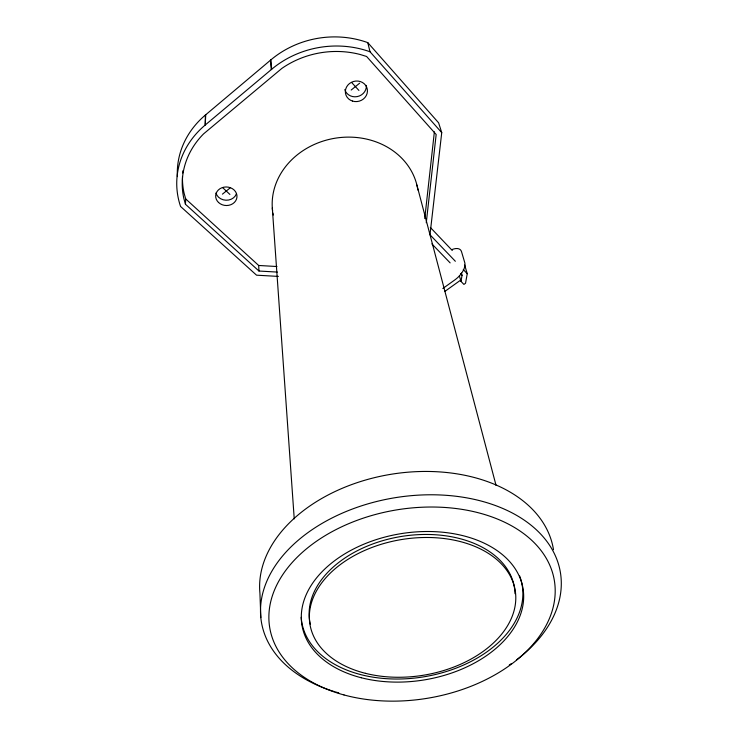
<?xml version="1.0" encoding="UTF-8"?>
<svg xmlns="http://www.w3.org/2000/svg" width="738" height="738" viewBox="0 0 738 738"><rect width="100%" height="100%" fill="white"/><g stroke="black" fill="none" stroke-linecap="round" stroke-linejoin="round"><path stroke-width="1.11" d="M278.364 276.418L256.547 275.182L180.57 206.474A91.42 80.377 -1.1 0 1 205.21 125.036L205.376 115.063L270.864 59.889A91.955 83.717 -9.4 0 1 367.782 42.629L438.612 122.822L441.739 132.646L429.986 234.767L455.355 261.28M205.21 125.036L205.736 114.75M277.368 272.082L258.964 271.031L185.459 204.269L185.681 198.909L184.131 193.384A85.433 75.322 -0.9 0 1 182.498 176.437M424.747 218.559L434.378 131.825M426.269 222.719L436.167 134.501L366.601 56.475L360.135 54.483A87.767 79.446 -9.4 0 0 281.861 68.413L203.54 133.91A86.023 75.627 -1.1 0 0 183.9 198.725L185.459 204.269M464.672 265.025L467.237 273.706L465.54 283.244L463.907 284.416L460.982 281.39L462.053 275.283L461.416 273.097M205.57 124.722L271.658 69.28A93.265 84.436 -9.4 0 1 370.015 51.771L441.739 132.646M222.433 194.149L230.145 187.913M351.196 90.027L359.646 83.191M442.837 288.503L454.968 279.813A15.323 7.933 -44 0 0 464.755 262.608L461.518 251.658A15.129 7.731 -43.9 0 0 451.988 249.582M444.82 291.445L460.484 280.237M185.681 198.909L258.687 265.468L276.971 266.529M222.645 187.618L229.905 194.435M431.878 243.9L450.143 262.894M460.457 273.632L462.053 275.283M463.279 269.564L467.237 273.706M430.328 227.433L452.274 250.496M351.906 82.785L358.899 90.423M459.414 275.901L460.982 281.39M416.887 185.007L496.065 485.438M367.782 42.629L370.015 51.771M270.864 59.889L271.658 69.28M270.477 60.193L271.27 69.593M272.304 207.941L294.241 518.879M258.687 265.468L258.964 271.031M260.828 617.614L259.933 593.278A148.439 100.516 -9.4 0 1 394.175 473.796A148.439 100.516 -9.4 0 1 553.491 549.709M366.343 85.396A11.015 10.194 -14.8 0 1 357.238 96.595A11.015 10.194 -14.8 0 1 344.803 89.575M236.4 193.817A10.6 9.243 3.2 0 1 225.957 200.219A10.6 9.243 3.2 0 1 215.976 193.024M177.388 176.603A90.165 79.741 -0.8 0 1 205.376 115.063M182.692 173.015A85.433 75.322 -0.9 0 1 182.923 170.727M273.254 215.053A73.403 63.828 -9.4 0 1 272.894 213.033M272.599 211.003A73.403 63.828 -9.4 0 1 336.639 137.978A73.403 63.828 -9.4 0 1 417.883 190.035M519.653 575.981A111.742 74.031 -9.4 0 1 427.874 676.109A111.742 74.031 -9.4 0 1 301.187 617.319M310.338 624.274A103.726 68.708 -9.4 0 1 403.28 536.157A103.726 68.708 -9.4 0 1 515.004 593.684M334.535 691.644A151.53 100.755 -9.4 0 1 288.438 549.459A151.53 100.755 -9.4 0 1 508.482 511.065A151.53 100.755 -9.4 0 1 516.452 659.901M511.102 663.776A151.53 100.755 -9.4 0 1 509.275 665.03M338.779 692.881A151.53 100.755 -9.4 0 1 335.587 691.958M352.487 101.078A11.098 10.24 -14.6 0 0 367.303 89.261A11.098 10.24 -14.6 0 0 349.415 83.597A11.098 10.24 -14.6 0 0 352.487 101.078M218.54 202.48A10.664 9.271 3 0 0 236.529 199.085A10.664 9.271 3 0 0 223.928 187.175A10.664 9.271 3 0 0 218.54 202.48M365.375 673.305A104.003 68.717 -9.4 0 0 515.678 594.505A104.003 68.717 -9.4 0 0 356.685 554.312A104.003 68.717 -9.4 0 0 365.375 673.305M361.233 677.742A112.038 74.049 -9.4 0 0 523.565 593.241A112.038 74.049 -9.4 0 0 352.653 549.432A112.038 74.049 -9.4 0 0 361.233 677.742M344.009 694.956A144.251 95.442 -9.4 0 0 555.142 588.186A144.251 95.442 -9.4 0 0 336.952 529.109A144.251 95.442 -9.4 0 0 344.009 694.956"/></g></svg>
